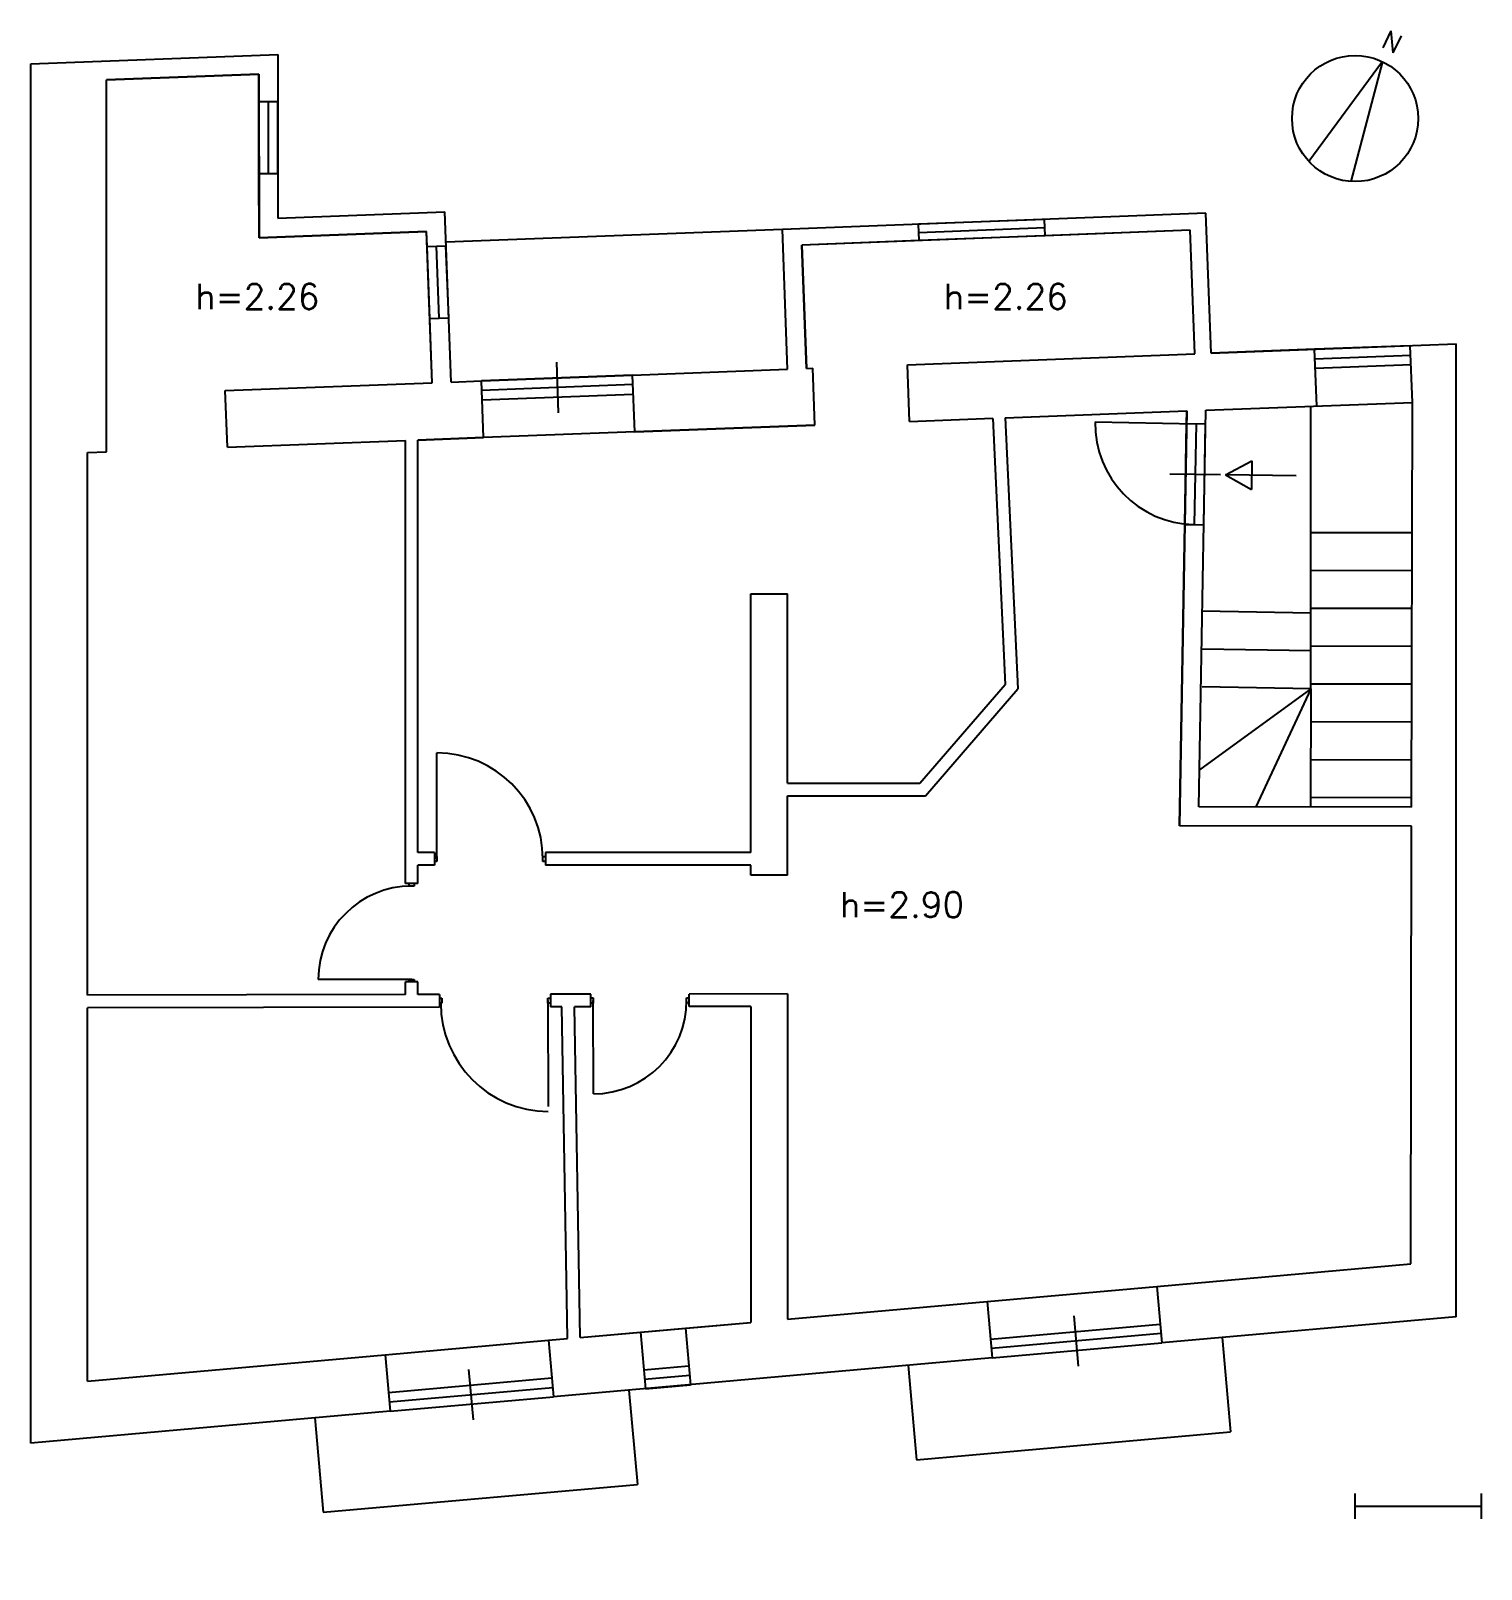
# Model space of a CAD drawing. Extents: x 0 to 11.5, y 0 to 12.2.
import ezdxf
from ezdxf.enums import TextEntityAlignment as Align

# ---------------------------------------------------------------- set-up
doc = ezdxf.new("R2010")
doc.units = 0
doc.header["$LTSCALE"] = 0.2
doc.header["$MEASUREMENT"] = 0
doc.layers.get('0').update_dxf_attribs({"linetype": 'CONTINUOUS'})
for name, color, linetype in [('BALCONI', 3, 'CONTINUOUS'), ('INFISSI', 4, 'CONTINUOUS'), ('PIANTA', 5, 'CONTINUOUS'), ('ST', 1, 'CONTINUOUS'), ('TESTI', 3, 'CONTINUOUS')]:
    doc.layers.add(name, color=color, linetype=linetype)
doc.layers.get('0').off()
doc.styles.get("Standard").update_dxf_attribs({"font": 'txt_____.ttf'})
doc.dimstyles.get("Standard").update_dxf_attribs({"dimtxt": 0.18, "dimasz": 0.18, "dimexe": 0.18, "dimexo": 0.0625, "dimgap": 0.09, "dimtad": 0, "dimtih": 1, "dimtoh": 1, "dimdec": 4, "dimzin": 0, "dimtxsty": 'STANDARD', "dimcen": 0.09, "dimazin": 3, "dimtfac": 1, "dimtdec": 4, "dimtofl": 0, "dimtmove": 0, "dimatfit": 3, "dimtolj": 1, "dimtzin": 0})

# ---------------------------------------------------------------- blocks, each defined once
blk = doc.blocks.new('*D2')
at = {"color": 0, "linetype": 'BYBLOCK'}
for p, q in [((10.68, 0.7), (10.703333, 0.7)), ((11.32, 0.7), (11.296667, 0.7))]:
    blk.add_line(p, q, dxfattribs=at)
for points in [[(10.68, 0.67), (10.68, 0.73), (10.5, 0.7)], [(11.32, 0.67), (11.32, 0.73), (11.5, 0.7)]]:
    blk.add_solid(points, dxfattribs=at)
blk.add_text('1.00', height=0.1, dxfattribs=at).set_placement((10.883333, 0.65))
blk = doc.blocks.new('STIPITE')
at = {"layer": 'INFISSI'}
for p, q in [((-0.000034, 0.02), (0.019966, 0.02)), ((0.019966, 0.02), (0.019966, -0.02)), ((0.019966, -0.02), (-0.000034, -0.02))]:
    blk.add_line(p, q, dxfattribs=at)

msp = doc.modelspace()

# ---------------------------------------------------------------- linework, layer by layer
at = {"layer": 'BALCONI', "linetype": 'CONTINUOUS'}
for p, q in [((5.95879, 10.621512), (3.290706, 10.520378)), ((9.446178, 1.835945), (9.512291, 1.088865)), ((6.95591, 1.615567), (7.022023, 0.868487)), ((4.743045, 1.419739), (4.809159, 0.672658)), ((2.252778, 1.199361), (2.318891, 0.452281)), ((7.022023, 0.868487), (9.512291, 1.088865)), ((2.318891, 0.452281), (4.809159, 0.672658))]:
    msp.add_line(p, q, dxfattribs=at)
at = {"layer": 'INFISSI', "linetype": 'CONTINUOUS'}
for p, q in [((1.884547, 11.064362), (1.884169, 11.634362)), ((7.040477, 10.597466), (8.03976, 10.635344)), ((3.238487, 9.917968), (3.216897, 10.487559)), ((4.167413, 9.567902), (4.182564, 9.168189)), ((10.181156, 9.595708), (10.94061, 9.624495)), ((10.183996, 9.520762), (10.943451, 9.549549)), ((4.774558, 9.390772), (3.575419, 9.345319)), ((8.439093, 9.094735), (9.238969, 9.080634)), ((9.238969, 9.080634), (9.224867, 8.280758)), ((9.031949, 8.684229), (9.431887, 8.677162)), ((3.219963, 5.630954), (3.219963, 6.471022)), ((3.019996, 4.675973), (2.279929, 4.675973)), ((4.100113, 4.48778), (4.100113, 4.52778)), ((4.100113, 4.52778), (4.120113, 4.52778)), ((4.100113, 4.50778), (4.101599, 3.667713)), ((4.120113, 4.48778), (4.100113, 4.48778)), ((4.461205, 3.768253), (4.459888, 4.50832)), ((8.306693, 1.609617), (8.271432, 2.00806)), ((8.961435, 1.86834), (7.61669, 1.749336)), ((4.859694, 1.580648), (5.218293, 1.612382)), ((3.50893, 1.185036), (3.47367, 1.583479)), ((4.866306, 1.50594), (5.224904, 1.537674)), ((2.843831, 1.32696), (4.13877, 1.441556))]:
    msp.add_line(p, q, dxfattribs=at)
for centre, radius, start, end in [((9.238969, 9.080634), 0.8, 178.990012, 268.990012), ((3.219963, 5.630954), 0.840068, 0.000004, 90.000004), ((3.019996, 4.675973), 0.740068, 90.000004, 180.000004), ((4.110113, 4.48778), 0.860068, 180.099006, 269.405184), ((4.459888, 4.50832), 0.740068, 270.101985, 0.101985)]:
    msp.add_arc(centre, radius, start, end, dxfattribs=at)
at = {"layer": 'PIANTA', "linetype": 'CONTINUOUS'}
for p, q in [((0, 11.934632), (1.958921, 12.008885)), ((1.958921, 12.008885), (1.959782, 10.710102)), ((0, 1), (0, 11.934632)), ((0.599892, 11.807263), (1.809024, 11.853095)), ((1.809024, 11.853095), (1.809885, 10.554313)), ((0.599892, 8.857263), (0.599892, 11.807263)), ((1.809169, 11.634313), (1.959169, 11.634412)), ((1.809547, 11.064313), (1.959547, 11.064412)), ((1.959782, 10.710102), (3.281616, 10.760206)), ((3.332751, 9.411175), (3.281616, 10.760206)), ((9.316379, 10.74878), (5.95879, 10.621512)), ((9.358423, 9.639577), (9.316379, 10.74878)), ((6.000835, 9.512308), (5.95879, 10.621512)), ((9.191397, 10.613949), (6.113607, 10.497286)), ((7.04294, 10.532513), (7.038015, 10.662419)), ((8.042222, 10.57039), (8.037298, 10.700297)), ((9.228517, 9.634653), (9.191397, 10.613949)), ((1.809885, 10.554313), (3.137405, 10.604632)), ((3.182858, 9.405493), (3.137405, 10.604632)), ((3.14195, 10.484718), (3.291843, 10.4904)), ((6.150727, 9.51799), (6.113607, 10.497286)), ((3.163541, 9.915127), (3.313433, 9.920809)), ((9.358423, 9.639577), (11.3, 9.713172)), ((10.19536, 9.220977), (10.178315, 9.670655)), ((10.954814, 9.249764), (10.937769, 9.699441)), ((11.3, 2), (11.3, 9.713172)), ((6.150727, 9.51799), (6.200691, 9.519884)), ((6.217736, 9.070207), (6.200691, 9.519884)), ((6.950153, 9.548292), (9.228517, 9.634653)), ((6.967198, 9.098615), (6.950153, 9.548292)), ((1.542159, 9.343303), (3.182858, 9.405493)), ((3.332751, 9.411175), (3.572578, 9.420266)), ((3.572578, 9.420266), (4.771717, 9.465719)), ((3.589623, 8.970588), (3.572578, 9.420266)), ((4.771717, 9.465719), (5.930885, 9.509657)), ((4.788762, 9.016042), (4.771717, 9.465719)), ((5.930885, 9.509657), (6.000835, 9.512308)), ((1.559203, 8.893626), (1.542159, 9.343303)), ((3.57826, 9.270373), (4.777399, 9.315826)), ((7.726652, 9.127402), (9.165619, 9.181945)), ((9.165619, 9.181945), (9.107784, 5.893791)), ((9.260434, 6.043471), (9.315991, 9.187645)), ((9.315991, 9.187645), (10.954814, 9.249764)), ((10.148096, 6.979186), (10.148096, 9.219186)), ((10.948094, 6.039938), (10.954814, 9.249764)), ((4.788762, 9.016042), (6.217736, 9.070207)), ((6.967198, 9.098615), (7.626717, 9.123614)), ((7.626761, 9.122731), (7.725388, 7.013309)), ((7.726652, 9.127402), (7.827144, 6.978095)), ((9.16386, 9.081961), (9.314077, 9.079306)), ((1.559203, 8.893626), (2.969996, 8.947102)), ((2.969996, 5.436006), (2.969996, 8.947102)), ((3.069996, 8.950892), (3.589623, 8.970588)), ((3.069996, 5.680954), (3.069996, 8.950892)), ((0.45, 8.851582), (0.599892, 8.857263)), ((0.45, 4.551582), (0.45, 8.851582)), ((9.149791, 8.282085), (9.299943, 8.279431)), ((10.148096, 8.219186), (10.952653, 8.217501)), ((10.148096, 7.919186), (10.952653, 7.917501)), ((5.709823, 7.730954), (5.999823, 7.730954)), ((5.709823, 5.680954), (5.709823, 7.730954)), ((5.999823, 6.230954), (5.999823, 7.730954)), ((10.148096, 7.579186), (9.287838, 7.594387)), ((10.148096, 7.619186), (10.952653, 7.617501)), ((10.148096, 7.319186), (10.952653, 7.317501)), ((10.148096, 7.279186), (9.287838, 7.294387)), ((7.048784, 6.230954), (7.725388, 7.013309)), ((7.094511, 6.130954), (7.827144, 6.978095)), ((10.148096, 6.979186), (9.265605, 6.336137)), ((10.148096, 6.979186), (9.287838, 6.994387)), ((10.148096, 6.979186), (9.713601, 6.042523)), ((10.148096, 6.979186), (10.146133, 6.041617)), ((10.148096, 7.019186), (10.952653, 7.017501)), ((10.148096, 6.719186), (10.952653, 6.717501)), ((10.148096, 6.419186), (10.952653, 6.417501)), ((5.999823, 6.230954), (7.048784, 6.230954)), ((5.999823, 5.500954), (5.999823, 6.130954)), ((5.999823, 6.130954), (7.094511, 6.130954)), ((10.148096, 6.119186), (10.952653, 6.117501)), ((10.948094, 6.039938), (9.260434, 6.043471)), ((10.94778, 5.889938), (9.107784, 5.893791)), ((10.940515, 2.419946), (10.94778, 5.889938)), ((3.199996, 5.680954), (3.069996, 5.680954)), ((3.199996, 5.680954), (3.199996, 5.580954)), ((5.709823, 5.680954), (4.079996, 5.680954)), ((4.079996, 5.680954), (4.079996, 5.580954)), ((3.199996, 5.580954), (3.069996, 5.580954)), ((3.069996, 5.436006), (3.069996, 5.580954)), ((5.709823, 5.580954), (4.079996, 5.580954)), ((5.709823, 5.500954), (5.709823, 5.580954)), ((5.999823, 5.500954), (5.709823, 5.500954)), ((3.069996, 5.436006), (2.969996, 5.436006)), ((2.969996, 4.555837), (2.969996, 4.656006)), ((3.069996, 4.656006), (2.969996, 4.656006)), ((3.069996, 4.555837), (3.069996, 4.656006)), ((2.969996, 4.555837), (0.449831, 4.551582)), ((3.239996, 4.556293), (3.069996, 4.556006)), ((3.239996, 4.556293), (3.240165, 4.456294)), ((4.439837, 4.55832), (4.119995, 4.55778)), ((4.119995, 4.55778), (4.120164, 4.45778)), ((4.440006, 4.45832), (4.439837, 4.55832)), ((5.999823, 4.560954), (5.219836, 4.559637)), ((5.220005, 4.459637), (5.219836, 4.559637)), ((5.999823, 4.560954), (5.999823, 1.982716)), ((3.240165, 4.456294), (0.45, 4.451582)), ((0.45, 1.491582), (0.45, 4.451582)), ((4.209995, 4.457931), (4.120164, 4.45778)), ((4.255129, 1.828319), (4.209995, 4.457931)), ((4.440006, 4.45832), (4.310006, 4.4581)), ((4.354992, 1.837156), (4.310006, 4.4581)), ((5.709823, 4.460464), (5.220005, 4.459637)), ((5.709823, 4.460464), (5.709823, 1.957053)), ((8.928378, 2.241881), (10.940515, 2.419946)), ((8.928378, 2.241881), (8.968046, 1.793632)), ((5.999823, 1.982716), (7.583634, 2.122877)), ((7.583634, 2.122877), (7.623302, 1.674628)), ((4.354992, 1.837156), (5.709823, 1.957053)), ((11.3, 2), (8.968046, 1.793632)), ((4.833249, 1.87948), (4.872917, 1.431232)), ((5.191848, 1.911214), (5.231515, 1.462966)), ((7.610079, 1.824045), (8.954823, 1.943048)), ((4.105713, 1.815096), (4.255129, 1.828319)), ((4.105713, 1.815096), (4.145381, 1.366848)), ((7.623302, 1.674628), (8.968046, 1.793632)), ((0.45, 1.491582), (2.810774, 1.7005)), ((2.810774, 1.7005), (2.850442, 1.252251)), ((7.623302, 1.674628), (4.145381, 1.366848)), ((2.837219, 1.401668), (4.132158, 1.516264)), ((2.850442, 1.252251), (4.145381, 1.366848)), ((2.850442, 1.252251), (0, 1))]:
    msp.add_line(p, q, dxfattribs=at)
at = {"layer": 'ST', "linetype": 'CONTINUOUS'}
for p, q in [((1.809024, 11.853095), (0.599892, 11.807263)), ((1.809169, 11.634313), (1.809024, 11.853095)), ((1.809547, 11.064313), (1.809169, 11.634313)), ((1.959547, 11.064412), (1.959169, 11.634412)), ((1.809885, 10.554313), (1.809547, 11.064313)), ((8.037298, 10.700297), (7.038015, 10.662419)), ((9.191397, 10.613949), (8.042222, 10.57039)), ((9.228517, 9.634653), (9.191397, 10.613949)), ((3.137405, 10.604632), (1.809885, 10.554313)), ((3.14195, 10.484718), (3.137405, 10.604632)), ((3.313433, 9.920809), (3.291843, 10.4904)), ((7.04294, 10.532513), (6.113607, 10.497286)), ((6.113607, 10.497286), (6.150727, 9.51799)), ((8.042222, 10.57039), (7.04294, 10.532513)), ((3.163541, 9.915127), (3.14195, 10.484718)), ((3.182858, 9.405493), (3.163541, 9.915127)), ((10.178315, 9.670655), (9.358423, 9.639577)), ((10.937769, 9.699441), (10.178315, 9.670655)), ((4.771717, 9.465719), (3.572578, 9.420266)), ((9.16386, 9.081961), (9.165619, 9.181945)), ((6.217736, 9.070207), (4.788762, 9.016042)), ((9.149853, 8.285613), (9.16386, 9.081961)), ((9.299943, 8.279431), (9.314077, 9.079306)), ((3.589623, 8.970588), (3.069996, 8.950892)), ((4.788762, 9.016042), (3.589623, 8.970588)), ((9.107784, 5.893791), (9.149853, 8.285613)), ((10.94778, 5.889938), (9.107784, 5.893791)), ((8.928378, 2.241881), (10.940515, 2.419946)), ((7.583634, 2.122877), (8.928378, 2.241881)), ((5.999823, 1.982716), (7.583634, 2.122877)), ((5.191848, 1.911214), (5.709823, 1.957053)), ((4.354992, 1.837156), (4.833249, 1.87948)), ((4.833249, 1.87948), (5.191848, 1.911214)), ((2.810774, 1.7005), (4.105713, 1.815096)), ((7.623302, 1.674628), (8.968046, 1.793632)), ((0.45, 1.491582), (2.810774, 1.7005)), ((2.850442, 1.252251), (4.145381, 1.366848)), ((4.872917, 1.431232), (5.231515, 1.462966))]:
    msp.add_line(p, q, dxfattribs=at)
at = {"layer": 'TESTI', "linetype": 'CONTINUOUS'}
for p, q in [((10.716043, 11.950916), (10.13314, 11.160274)), ((10.716043, 11.950916), (10.465115, 11.001218)), ((9.47183, 8.676457), (9.681323, 8.787572)), ((9.681323, 8.787572), (9.677266, 8.55801)), ((10.033979, 8.666523), (9.47183, 8.676457)), ((9.47183, 8.676457), (9.677266, 8.55801)), ((10.5, 0.4), (10.5, 0.6)), ((10.5, 0.5), (11.5, 0.5)), ((11.5, 0.6), (11.5, 0.4))]:
    msp.add_line(p, q, dxfattribs=at)
msp.add_circle((10.5, 11.5), 0.5, dxfattribs=at)

# ---------------------------------------------------------------- block references
at = {"layer": 'INFISSI', "linetype": 'CONTINUOUS'}
for p in [(3.199996, 5.630954), (3.240081, 4.506294), (4.439922, 4.50832)]:
    msp.add_blockref('STIPITE', p, dxfattribs=at)
for p, rotation in [((4.079996, 5.630954), 180), ((3.019996, 5.436006), 270), ((3.019996, 4.656006), 90), ((5.219921, 4.509637), 180)]:
    msp.add_blockref('STIPITE', p, dxfattribs=dict(at, rotation=rotation))

# ---------------------------------------------------------------- texts
at = {"layer": 'TESTI', "linetype": 'CONTINUOUS'}
msp.add_text('N', height=0.15, rotation=334.4, dxfattribs=at).set_placement((10.759251, 12.0411), align=Align.CENTER)
for s, p in [('h=2.26', (1.302594, 9.988913)), ('h=2.26', (7.236661, 9.988913)), ('h=2.90', (6.414117, 5.167947))]:
    msp.add_text(s, height=0.2, dxfattribs=at).set_placement(p)

# ---------------------------------------------------------------- dimensions: what is measured, and where the dimension line sits
dim = msp.add_linear_dim(base=(11.5, 0.7), p1=(0, 0), p2=(0, 0), dimstyle='STANDARD', dxfattribs=at)
dim.commit()
dim.dimension.update_dxf_attribs({"geometry": '*D2', "text_midpoint": (11, 0.7)})

doc.saveas('drawing.dxf')
